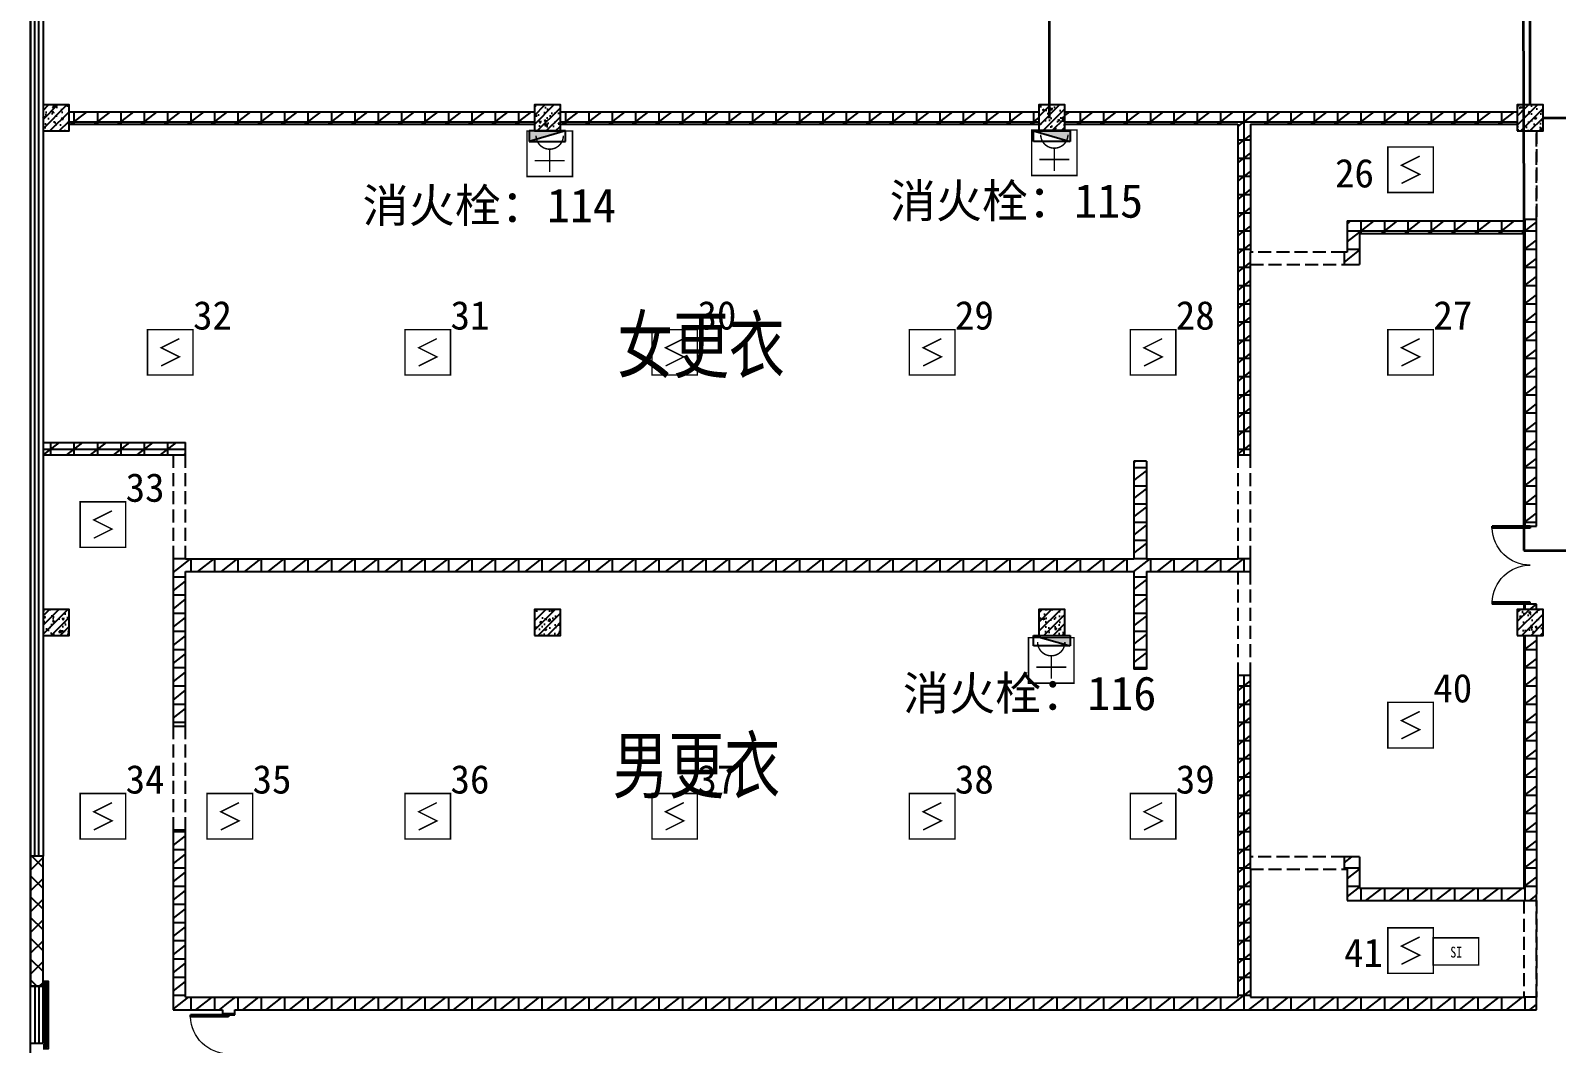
# Model space of a CAD drawing. Header units: millimetres. Extents: x -633009578 to 5705885, y -633235091 to 2571734.
# Drawn here: x 3282180 to 3311525, y 1866700 to 1886182 of the extents above; entities that cross this region are included whole.
import ezdxf

# ---------------------------------------------------------------- set-up
doc = ezdxf.new("R2010")
doc.units = ezdxf.units.MM
doc.header["$LTSCALE"] = 1000
doc.header["$MEASUREMENT"] = 0
doc.linetypes.add('DASH', pattern=[0.35, 0.25, -0.1])
doc.layers.get('0').update_dxf_attribs({"color": 9})
for name, color, linetype in [('000000000000电气', 7, 'Continuous'), ('3T_WOOD', 21, 'Continuous'), ('A-COLUM(柱)', 255, 'Continuous'), ('A-DOOR(门）', 4, 'Continuous'), ('A-F-AREA(计算)', 5, 'Continuous'), ('A-FLOR(看线)', 8, 'Continuous'), ('A-HATH(填充)', 8, 'Continuous'), ('A-LM-RAIL(栏杆)', 167, 'Continuous'), ('A-TEXT(房间)', 243, 'Continuous'), ('A-WALL(墙)', 255, 'Continuous'), ('A-WINDOW（窗）', 4, 'Continuous'), ('EQUIP_消火栓', 7, 'Continuous'), ('WALL', 9, 'Continuous'), ('设备-消防', 3, 'Continuous')]:
    doc.layers.add(name, color=color, linetype=linetype)
doc.styles.add('_TCH', font='simhei.ttf', dxfattribs={"width": 0.75, "bigfont": 'hztxt.shx'})
doc.styles.add('IDQSTYLE', font='simhei.ttf', dxfattribs={"width": 0.707, "bigfont": 'hztxt.shx'})
doc.styles.get("Standard").update_dxf_attribs({"font": 'simhei.ttf', "bigfont": 'hztxt.shx'})
doc.styles.add('宋体', font='simhei.ttf')
pattern_1 = [(0, (849921.4751960391, 677977.5160347573), (0, 350), []), (37.875, (850321.4751960391, 677977.5160347573), (-169.61527734408, 218.0766567528281), []), (90, (850321.4751960391, 677977.5160347573), (-450, 2.755455298081545e-14), [])]

# ---------------------------------------------------------------- blocks, each defined once
blk = doc.blocks.new('HC001224')
at = {"color": 0, "linetype": 'Continuous', "const_width": 0.2}
blk.add_lwpolyline([(-3.125, 3.125), (3.125, 3.125), (3.125, -3.125), (-3.125, -3.125)], close=True, dxfattribs=at)
blk.add_lwpolyline([(1.25, 1.875), (-1.25, 0.625), (1.25, -0.625), (-1.25, -1.875)], dxfattribs=at)
at = {"color": 0, "style": 'IDQSTYLE', "width": 0.7}
blk.add_attdef('PSFHATT', (5.125, -3.125), '', height=2.5, dxfattribs=at)
blk = doc.blocks.new('HC001552')
at = {"color": 0, "linetype": 'Continuous', "const_width": 0.2}
blk.add_lwpolyline([(-3.125, 3.125), (3.125, 3.125), (3.125, -3.125), (-3.125, -3.125)], close=True, dxfattribs=at)
blk.add_lwpolyline([(-1.875, 2.5, 0.1989123673796508), (-1.325825214724788, 1.174174785275256, 0.1989123673796632), (-1.010554351787499e-15, 0.625, 0.1989123673796561), (1.325825214724758, 1.174174785275198, 0.1989123673796527), (1.875, 2.5)], format="xyb", dxfattribs=at)
for points in [[(-1.4210854715202e-14, 0.625), (0, -2.5)], [(-2.062500000000007, -0.9375000000000071), (2.062499999999993, -0.9374999999999931)]]:
    blk.add_lwpolyline(points, dxfattribs=at)
at = {"color": 0, "style": 'IDQSTYLE', "width": 0.7}
blk.add_attdef('PSFHATT', (5.125, -3.125), '', height=2.5, dxfattribs=at)
blk = doc.blocks.new('HC001180')
at = {"color": 0, "linetype": 'Continuous', "const_width": 0.2}
blk.add_lwpolyline([(-3.125, 1.875000000000028), (3.125, 1.875000000000028), (3.125, -1.874999999999972), (-3.125, -1.874999999999972)], close=True, dxfattribs=at)
at = {"color": 0, "style": 'IDQSTYLE', "width": 0.7}
for tag, p in [('SI', (-0.7698887372055268, -0.8480397754184743)), ('PSFHATT', (5.125, -1.874999999999972))]:
    blk.add_attdef(tag, p, '', height=1.5, dxfattribs=at)
blk = doc.blocks.new('$TwtSys$00000434')
for p, q in [((-0.5, 0.5), (-0.5, -0.5)), ((-0.5, -0.5), (0.5, 0.5)), ((0.5, 0.5), (-0.5, 0.5)), ((0.5, -0.5), (0.5, 0.5)), ((-0.5, -0.5), (0.5, -0.5))]:
    blk.add_line(p, q)
blk.add_solid([(0.5, -0.5), (0.5, 0.5), (-0.5, -0.5)])
blk = doc.blocks.new('G$CD148DACB')
at = {"layer": 'EQUIP_消火栓', "xscale": 700, "zscale": 700}
for p, yscale, rotation in [((-123600.0000087521, 27650.00000004284), 200, 179.9999949910437), ((-113899.9999912675, 27650.00000004284), -200, 5.008956327514121e-06), ((-113899.9999912675, 17950.00000004284), -200, 5.008956327514121e-06)]:
    blk.add_blockref('$TwtSys$00000434', p, dxfattribs=dict(at, yscale=yscale, rotation=rotation))
blk = doc.blocks.new('$DorLib2D$00000002')
for p, q in [((-0.5, -5.684341886080802e-17), (-0.5000000000000007, 0.4875)), ((-0.4750000000000007, 0.4875), (-0.5000000000000007, 0.4875)), ((-0.475, -2.842170943040401e-17), (-0.4750000000000007, 0.4875)), ((0.475, -2.842170943040401e-17), (0.4750000000000007, 0.4875)), ((0.4750000000000007, 0.4875), (0.5000000000000007, 0.4875)), ((0.5, -5.684341886080802e-17), (0.5000000000000007, 0.4875)), ((-0.5, -5.684341886080802e-17), (-0.475, -2.842170943040401e-17)), ((0.5, -5.684341886080802e-17), (0.475, -2.842170943040401e-17))]:
    blk.add_line(p, q)
at = {"lineweight": 13}
for centre, start, end in [((-0.4875, -4.263256414560601e-17), 0, 88.53071641864632), ((0.4875, -4.263256414560601e-17), 91.4692835813537, 180)]:
    blk.add_arc(centre, 0.4875, start, end, dxfattribs=at)
blk = doc.blocks.new('$TCHSYS$WIN2D')
for p, q in [((-0.5, 0.5), (0.5, 0.5)), ((-0.5, 0.5), (-0.4999999999999999, -0.5)), ((0.5, 0.5), (0.4999999999999998, -0.5)), ((0.5, 0.1666666666666666), (-0.5, 0.1666666666666666)), ((0.5, -0.1666666666666667), (-0.5, -0.1666666666666667)), ((-0.4999999999999999, -0.5), (0.5, -0.5))]:
    blk.add_line(p, q)
blk = doc.blocks.new('_FZH')
h = blk.add_hatch()
h.set_pattern_fill('钢筋混凝土', color=256, scale=0.1, style=0)
h.set_pattern_definition([(45, (0, 0), (-0.1767766952966369, 0.1767766952966369), []), (50, (0, 0), (0.7172601826007535, -0.06275213498259512), [0.07500000000000001, -0.8250000000000001]), (355, (0, 0), (-0.138751333613, 0.7521921337000119), [0.06, -0.66]), (100.4514, (0.05977168000000001, -0.00522934), (0.5785093817140216, 0.6894395420609536), [0.06374019, -0.701142112]), (46.1842, (0, 0.2), (1.067241048625645, -0.1655190143290181), [0.1125, -1.2375]), (96.6356, (0.088936745, 0.186206693), (0.9346627055487033, 0.9741178709004418), [0.095610288, -1.051713]), (351.1842, (0, 0.2), (0.9346619451336272, 0.9741186009253247), [0.09000000000000001, -0.9900000000000001]), (21, (0.1, 0.15), (0.5969070521184617, -0.4026188906653388), [0.07500000000000001, -0.8250000000000001]), (326, (0.1, 0.15), (0.2433153319215824, 0.7251500450468529), [0.06, -0.66]), (71.4514, (0.149742233, 0.116448394), (0.84022262858149, 0.3225304967099524), [0.06374019, -0.701142112]), (37.50000000000001, (0, 0), (0.01215985531729062, 0.3328938538313115), [0, -0.652, 0, -0.67, 0, -0.6625000000000001]), (7.499999999999999, (0, 0), (0.2630695374421486, 0.3944117118823603), [0, -0.382, 0, -0.637, 0, -0.2525]), (-32.5, (-0.223, 0), (0.533822436172409, -0.02255487173437976), [0, -0.25, 0, -0.78, 0, -1.035]), (-42.5, (-0.323, 0), (0.5831861693423862, 0.1001049823323177), [0, -0.325, 0, -0.518, 0, -0.735])])
h.paths.add_polyline_path([(-0.5, -0.5), (0.5, -0.5), (0.5, 0.5), (-0.5, 0.5)])
blk.add_lwpolyline([(-0.5, -0.5), (0.5, -0.5), (0.5, 0.5), (-0.5, 0.5)], close=True)

msp = doc.modelspace()

# ---------------------------------------------------------------- hatches: boundary and pattern name
at = {"layer": 'A-HATH(填充)'}
h = msp.add_hatch(dxfattribs=at)
h.set_pattern_fill('空心砖', color=256, scale=100, style=0)
h.set_pattern_definition(pattern_1)
h.paths.add_polyline_path([(3291869.994031749, 1884379.596922424), (3291869.994031749, 1884619.596922424), (3282919.994031749, 1884619.596922424), (3282919.994031749, 1884379.596922424)])
h = msp.add_hatch(dxfattribs=at)
h.set_pattern_fill('空心砖', color=256, scale=100, style=0)
h.set_pattern_definition(pattern_1)
h.paths.add_polyline_path([(3301569.994031749, 1884379.596922424), (3301569.994031749, 1884619.596922424), (3292369.994031749, 1884619.596922424), (3292369.994031749, 1884379.596922424)])
h = msp.add_hatch(dxfattribs=at)
h.set_pattern_fill('空心砖', color=256, scale=100, style=0)
h.set_pattern_definition(pattern_1)
h.paths.add_polyline_path([(3302069.994031749, 1884619.596922424), (3302069.994031749, 1884379.59692243), (3305399.99403176, 1884379.596922505), (3305519.994031756, 1884459.596922445), (3305519.994031749, 1884619.596922424)])
h = msp.add_hatch(dxfattribs=at)
h.set_pattern_fill('空心砖', color=256, scale=100, style=0)
h.set_pattern_definition(pattern_1)
h.paths.add_polyline_path([(3305519.994031755, 1884459.596922445), (3305639.994031759, 1884379.596922406), (3310769.994031749, 1884379.596922424), (3310769.994031749, 1884619.596922424), (3305519.994031749, 1884619.596922424)])
h = msp.add_hatch(dxfattribs=at)
h.set_pattern_fill('空心砖', color=256, scale=100, style=0)
h.set_pattern_definition(pattern_1)
h.paths.add_polyline_path([(3305519.994031756, 1884459.596922445), (3305399.99403176, 1884379.596922505), (3305399.994031749, 1881799.596922424), (3305559.994031769, 1881799.596922319), (3305639.99403176, 1881919.596922267), (3305639.994031759, 1884379.596922406)])
h = msp.add_hatch(dxfattribs=at)
h.set_pattern_fill('空心砖', color=256, scale=100, style=0)
h.set_pattern_definition(pattern_1)
h.paths.add_polyline_path([(3307499.994032302, 1882519.596922424), (3307739.994032302, 1882279.596922424), (3310899.994031745, 1882279.596922424), (3310979.994031699, 1882399.596922424), (3310899.994031604, 1882519.596922424)])
h = msp.add_hatch(dxfattribs=at)
h.set_pattern_fill('空心砖', color=256, scale=100, style=0)
h.set_pattern_definition(pattern_1)
h.paths.add_polyline_path([(3307739.994032302, 1882279.596922424), (3307499.994032302, 1882519.596922424), (3307499.994032302, 1881919.596922267), (3307739.994032302, 1881679.596922267)])
h = msp.add_hatch(dxfattribs=at)
h.set_pattern_fill('空心砖', color=256, scale=100, style=0)
h.set_pattern_definition(pattern_1)
h.paths.add_polyline_path([(3311139.994031749, 1882399.596922424), (3311139.994031604, 1882549.596922615), (3310899.994031562, 1882549.596922615), (3310899.994031604, 1882519.596922424), (3310979.994031699, 1882399.596922424)])
h = msp.add_hatch(dxfattribs=at)
h.set_pattern_fill('空心砖', color=256, scale=100, style=0)
h.set_pattern_definition(pattern_1)
h.paths.add_polyline_path([(3310899.994031745, 1882279.596922424), (3310899.994031761, 1876649.596922107), (3311139.994031745, 1876649.596922107), (3311139.994031749, 1882399.596922424), (3310979.994031699, 1882399.596922424)])
h = msp.add_hatch(dxfattribs=at)
h.set_pattern_fill('空心砖', color=256, scale=100, style=0)
h.set_pattern_definition(pattern_1)
h.paths.add_polyline_path([(3305639.994031801, 1881679.596922267), (3305639.99403176, 1881919.596922267), (3305559.994031769, 1881799.596922319)])
h = msp.add_hatch(dxfattribs=at)
h.set_pattern_fill('空心砖', color=256, scale=100, style=0)
h.set_pattern_definition(pattern_1)
h.paths.add_polyline_path([(3307499.994032302, 1881919.596922267), (3307439.994031996, 1881919.59692206), (3307439.994031997, 1881679.596922422), (3307739.994032302, 1881679.596922267)])
h = msp.add_hatch(dxfattribs=at)
h.set_pattern_fill('空心砖', color=256, scale=100, style=0)
h.set_pattern_definition(pattern_1)
h.paths.add_polyline_path([(3305399.994031749, 1881799.596922424), (3305399.994031755, 1878019.596922107), (3305639.994031801, 1878019.596922107), (3305639.994031801, 1881679.596922267), (3305559.994031769, 1881799.596922319)])
h = msp.add_hatch(dxfattribs=at)
h.set_pattern_fill('空心砖', color=256, scale=100, style=0)
h.set_pattern_definition(pattern_1)
h.paths.add_polyline_path([(3282419.994031749, 1878019.59692243), (3284919.994031738, 1878019.596922294), (3285159.994031738, 1878259.59692248), (3282419.994031749, 1878259.59692243)])
h = msp.add_hatch(dxfattribs=at)
h.set_pattern_fill('空心砖', color=256, scale=100, style=0)
h.set_pattern_definition(pattern_1)
h.paths.add_polyline_path([(3284919.994031738, 1878019.596922294), (3285159.994031734, 1878019.596922107), (3285159.994031738, 1878259.59692248)])
h = msp.add_hatch(dxfattribs=at)
h.set_pattern_fill('空心砖', color=256, scale=100, style=0)
h.set_pattern_definition(pattern_1)
h.paths.add_polyline_path([(3303399.994031749, 1877899.59692243), (3303399.994031733, 1876019.596922438), (3303519.994031793, 1875899.596922383), (3303639.994031732, 1876019.596922267), (3303639.994031749, 1877899.59692243)])
h = msp.add_hatch(dxfattribs=at)
h.set_pattern_fill('空心砖', color=256, scale=100, style=0)
h.set_pattern_definition(pattern_1)
h.paths.add_polyline_path([(3285159.994031738, 1876019.596922438), (3284919.994031737, 1876019.596922107), (3284919.994031757, 1875899.59692243), (3285079.994031763, 1875899.596922426)])
h = msp.add_hatch(dxfattribs=at)
h.set_pattern_fill('空心砖', color=256, scale=100, style=0)
h.set_pattern_definition(pattern_1)
h.paths.add_polyline_path([(3284919.994031757, 1875899.59692243), (3284919.99403178, 1872799.596922107), (3285159.99403183, 1872799.596922107), (3285159.994031794, 1875779.596922411), (3285079.994031763, 1875899.596922426)])
h = msp.add_hatch(dxfattribs=at)
h.set_pattern_fill('空心砖', color=256, scale=100, style=0)
h.set_pattern_definition(pattern_1)
h.paths.add_polyline_path([(3285079.994031763, 1875899.596922426), (3285159.994031794, 1875779.596922411), (3303399.994031977, 1875779.596922411), (3303519.994031793, 1875899.596922383), (3303399.994031733, 1876019.596922438), (3285159.994031738, 1876019.596922438)])
h = msp.add_hatch(dxfattribs=at)
h.set_pattern_fill('空心砖', color=256, scale=100, style=0)
h.set_pattern_definition(pattern_1)
h.paths.add_polyline_path([(3303519.994031793, 1875899.596922383), (3303399.994031977, 1875779.596922411), (3303399.994031749, 1873899.59692243), (3303639.994031749, 1873899.59692243), (3303639.994031732, 1875779.596922415)])
h = msp.add_hatch(dxfattribs=at)
h.set_pattern_fill('空心砖', color=256, scale=100, style=0)
h.set_pattern_definition(pattern_1)
h.paths.add_polyline_path([(3303519.994031793, 1875899.596922383), (3303639.994031732, 1875779.596922415), (3305399.994031742, 1875779.596922415), (3305479.994031764, 1875899.596922371), (3305399.994031801, 1876019.596922267), (3303639.994031732, 1876019.596922267)])
h = msp.add_hatch(dxfattribs=at)
h.set_pattern_fill('空心砖', color=256, scale=100, style=0)
h.set_pattern_definition(pattern_1)
h.paths.add_polyline_path([(3305639.994031749, 1875899.59692243), (3305639.994031783, 1876019.596922107), (3305399.994031801, 1876019.596922267), (3305479.994031764, 1875899.59692237)])
h = msp.add_hatch(dxfattribs=at)
h.set_pattern_fill('空心砖', color=256, scale=100, style=0)
h.set_pattern_definition(pattern_1)
h.paths.add_polyline_path([(3305399.994031742, 1875779.596922415), (3305639.994031752, 1875779.596922615), (3305639.994031749, 1875899.59692243), (3305479.994031764, 1875899.596922371)])
h = msp.add_hatch(dxfattribs=at)
h.set_pattern_fill('空心砖', color=256, scale=100, style=0)
h.set_pattern_definition(pattern_1)
h.paths.add_polyline_path([(3310899.994031757, 1875049.596922424), (3311139.994031746, 1875049.596922424), (3311139.994031745, 1875149.596922107), (3310899.994031761, 1875149.596922107)])
h = msp.add_hatch(dxfattribs=at)
h.set_pattern_fill('空心砖', color=256, scale=100, style=0)
h.set_pattern_definition(pattern_1)
h.paths.add_polyline_path([(3311139.994031749, 1874549.596922424), (3310899.994031749, 1874549.596922424), (3310899.994031745, 1869689.596922424), (3310979.994031777, 1869569.596922424), (3311139.994031749, 1869569.596922424)])
h = msp.add_hatch(dxfattribs=at)
h.set_pattern_fill('空心砖', color=256, scale=100, style=0)
h.set_pattern_definition(pattern_1)
h.paths.add_polyline_path([(3305639.994031742, 1870289.596922499), (3305639.994031749, 1873779.596922615), (3305399.994031699, 1873779.596922615), (3305399.994031749, 1870169.596922424), (3305559.99403175, 1870169.596922474)])
h = msp.add_hatch(dxfattribs=at)
h.set_pattern_fill('空心砖', color=256, scale=100, style=0)
h.set_pattern_definition(pattern_1)
h.paths.add_polyline_path([(3285159.994031793, 1867589.596922116), (3285159.99403183, 1870799.596922107), (3284919.994031789, 1870799.596922107), (3284919.994031793, 1867349.596922118)])
h = msp.add_hatch(dxfattribs=at)
h.set_pattern_fill('多孔材料', color=256, scale=100, style=0)
h.set_pattern_definition([(45, (850121.4751960391, 677977.5160347573), (-200.0002033111466, 200.0002033111467), []), (135, (850121.4751960391, 677977.5160347573), (-200.0002033111467, -200.0002033111466), [])])
h.paths.add_polyline_path([(3282179.994031742, 1870299.596922615), (3282179.994031742, 1867799.596923633), (3282419.994031747, 1867799.596923633), (3282419.994031747, 1870299.596922615)])
h = msp.add_hatch(dxfattribs=at)
h.set_pattern_fill('空心砖', color=256, scale=100, style=0)
h.set_pattern_definition(pattern_1)
h.paths.add_polyline_path([(3305559.99403175, 1870169.596922474), (3305399.994031749, 1870169.596922424), (3305399.99403176, 1867589.596922423), (3305519.994031756, 1867509.596922433), (3305639.99403176, 1867589.596922452), (3305639.99403176, 1870049.596922499)])
h = msp.add_hatch(dxfattribs=at)
h.set_pattern_fill('空心砖', color=256, scale=100, style=0)
h.set_pattern_definition(pattern_1)
h.paths.add_polyline_path([(3305639.99403176, 1870049.596922499), (3305639.994031742, 1870289.596922499), (3305559.99403175, 1870169.596922474)])
h = msp.add_hatch(dxfattribs=at)
h.set_pattern_fill('空心砖', color=256, scale=100, style=0)
h.set_pattern_definition(pattern_1)
h.paths.add_polyline_path([(3307739.994031488, 1870289.596922499), (3307439.994028945, 1870289.596922664), (3307439.994028945, 1870049.596922427), (3307499.994031488, 1870049.596922499)])
h = msp.add_hatch(dxfattribs=at)
h.set_pattern_fill('空心砖', color=256, scale=100, style=0)
h.set_pattern_definition(pattern_1)
h.paths.add_polyline_path([(3307739.994031488, 1870289.596922499), (3307499.994031488, 1870049.596922499), (3307499.994031488, 1869449.596922424), (3307739.994031488, 1869689.596922424)])
h = msp.add_hatch(dxfattribs=at)
h.set_pattern_fill('空心砖', color=256, scale=100, style=0)
h.set_pattern_definition(pattern_1)
h.paths.add_polyline_path([(3307739.994031488, 1869689.596922424), (3307499.994031488, 1869449.596922424), (3310899.994031837, 1869449.596922424), (3310979.994031777, 1869569.596922424), (3310899.994031745, 1869689.596922424)])
h = msp.add_hatch(dxfattribs=at)
h.set_pattern_fill('空心砖', color=256, scale=100, style=0)
h.set_pattern_definition(pattern_1)
h.paths.add_polyline_path([(3310899.994031837, 1869449.596922424), (3311139.994031851, 1869449.596922107), (3311139.994031749, 1869569.596922424), (3310979.994031777, 1869569.596922424)])
h = msp.add_hatch(dxfattribs=at)
h.set_pattern_fill('空心砖', color=256, scale=100, style=0)
h.set_pattern_definition(pattern_1)
h.paths.add_polyline_path([(3285159.994031793, 1867589.596922116), (3284919.994031793, 1867349.596922118), (3285869.994031626, 1867349.596922118), (3285989.994031725, 1867429.596922322), (3285989.994031765, 1867589.596922424)])
h = msp.add_hatch(dxfattribs=at)
h.set_pattern_fill('空心砖', color=256, scale=100, style=0)
h.set_pattern_definition(pattern_1)
h.paths.add_polyline_path([(3285989.994031725, 1867429.596922322), (3286109.994031784, 1867349.596922423), (3305519.994031749, 1867349.596922424), (3305519.994031756, 1867509.596922433), (3305399.99403176, 1867589.596922423), (3285989.994031765, 1867589.596922424)])
h = msp.add_hatch(dxfattribs=at)
h.set_pattern_fill('空心砖', color=256, scale=100, style=0)
h.set_pattern_definition(pattern_1)
h.paths.add_polyline_path([(3305519.994031756, 1867509.596922433), (3305519.994031749, 1867349.596922424), (3311139.994031837, 1867349.596922453), (3310899.994031837, 1867589.596922453), (3305639.99403176, 1867589.596922452)])
h = msp.add_hatch(dxfattribs=at)
h.set_pattern_fill('空心砖', color=256, scale=100, style=0)
h.set_pattern_definition(pattern_1)
h.paths.add_polyline_path([(3311139.994031837, 1867349.596922453), (3311139.994031926, 1867589.596922616), (3310899.994031837, 1867589.596922453)])
h = msp.add_hatch(dxfattribs=at)
h.set_pattern_fill('空心砖', color=256, scale=100, style=0)
h.set_pattern_definition(pattern_1)
h.paths.add_polyline_path([(3285869.994031626, 1867349.596922118), (3285869.994031784, 1867249.596922107), (3286109.994031666, 1867249.596922107), (3286109.994031784, 1867349.596922423), (3285989.994031725, 1867429.596922322)])

# ---------------------------------------------------------------- linework, layer by layer
at = {"layer": '000000000000电气', "color": 1, "lineweight": 35}
for p, q in [((3310769.994031749, 1923199.596922424), (3310899.994031562, 1882549.596922615)), ((3310899.290710639, 1882769.519965398), (3310899.290710639, 1876180.940771786)), ((3310899.290710639, 1876180.940771786), (3335815.730887795, 1876180.940771786))]:
    msp.add_line(p, q, dxfattribs=at)
at = {"layer": '000000000000电气', "color": 4, "lineweight": 35}
for p, q in [((3311019.994031749, 1884749.596922424), (3311019.994031749, 1889341.565516085)), ((3301768.505206366, 1887701.803702415), (3301768.505206366, 1884493.531219833)), ((3311269.994031749, 1884499.596922424), (3323997.150722052, 1884499.596922424))]:
    msp.add_line(p, q, dxfattribs=at)
at = {"layer": 'A-F-AREA(计算)'}
msp.add_lwpolyline([(3282179.971570265, 1991839.59697076), (3416459.971570265, 1991839.59697076), (3416459.971570265, 1855759.59697076), (3282179.971570265, 1855759.59697076)], close=True, dxfattribs=at)
at = {"layer": 'A-FLOR(看线)'}
msp.add_lwpolyline([(3282419.994031749, 1867899.596928556), (3282519.994031749, 1867899.596928556), (3282519.994031749, 1866599.596928518), (3282419.994031767, 1866599.596928518)], dxfattribs=at)
at = {"layer": 'A-LM-RAIL(栏杆)'}
for points in [[(3282419.994031749, 1867864.596928556), (3282484.994031749, 1867864.596928556), (3282484.994031749, 1866634.596928518), (3282419.994031767, 1866634.596928518)], [(3282419.994031749, 1867834.596928556), (3282454.994031749, 1867834.596928556), (3282454.994031749, 1866664.596928518), (3282419.994031767, 1866664.596928518)]]:
    msp.add_lwpolyline(points, dxfattribs=at)
at = {"layer": 'A-WALL(墙)'}
for p, q in [((3282919.994031749, 1884619.596922424), (3291869.994031977, 1884619.596922421)), ((3292369.994031977, 1884619.596922422), (3301569.994031977, 1884619.596922407)), ((3302069.994031977, 1884619.596922505), (3305519.994031749, 1884619.596922424)), ((3305519.994031749, 1884619.596922424), (3310769.994031749, 1884619.596922424)), ((3282919.994031749, 1884379.596922424), (3291869.994031977, 1884379.596922421)), ((3292369.994031977, 1884379.596922422), (3301569.994031977, 1884379.596922453)), ((3302069.994031977, 1884379.596922429), (3305399.99403176, 1884379.596922505)), ((3305399.99403176, 1884379.596922505), (3305399.994031749, 1881799.596922424)), ((3305639.994031759, 1884379.596922406), (3310769.994031749, 1884379.596922424)), ((3305639.994031759, 1884379.596922406), (3305639.99403176, 1881919.596922267)), ((3307499.994032302, 1882519.596922424), (3310899.994031604, 1882519.596922424)), ((3307499.994032302, 1882519.596922424), (3307499.994032302, 1881919.596922267)), ((3311139.994031604, 1882549.596922615), (3310899.994031562, 1882549.596922615)), ((3310899.994031562, 1882549.596922615), (3310899.994031604, 1882519.596922424)), ((3311139.994031749, 1882399.596922424), (3311139.994031604, 1882549.596922615)), ((3307739.994032302, 1882279.596922424), (3310899.994031745, 1882279.596922424)), ((3307739.994032302, 1882279.596922424), (3307739.994032302, 1881679.596922267)), ((3310899.994031745, 1882279.596922424), (3310899.994031761, 1876649.596922107)), ((3311139.994031745, 1876649.596922107), (3311139.994031749, 1882399.596922424)), ((3305639.994031801, 1881679.596922267), (3305639.99403176, 1881919.596922267)), ((3307499.994032302, 1881919.596922267), (3307439.994031996, 1881919.59692206)), ((3307439.994031996, 1881919.59692206), (3307439.994031997, 1881679.596922422)), ((3305399.994031749, 1881799.596922424), (3305399.994031755, 1878019.596922107)), ((3305639.994031801, 1878019.596922107), (3305639.994031801, 1881679.596922267)), ((3307439.994031997, 1881679.596922422), (3307739.994032302, 1881679.596922267)), ((3282419.994031749, 1878259.59692243), (3285159.994031738, 1878259.59692248)), ((3282419.994031749, 1878259.59692243), (3282419.994031749, 1878019.59692243)), ((3285159.994031734, 1878019.596922107), (3285159.994031738, 1878259.59692248)), ((3282419.994031749, 1878019.59692243), (3284919.994031738, 1878019.596922294)), ((3284919.994031738, 1878019.596922294), (3285159.994031734, 1878019.596922107)), ((3303399.994031749, 1877899.59692243), (3303399.994031733, 1876019.596922438)), ((3303639.994031749, 1877899.59692243), (3303399.994031749, 1877899.59692243)), ((3303639.994031749, 1877899.59692243), (3303639.994031732, 1876019.596922267)), ((3305399.994031755, 1878019.596922107), (3305639.994031801, 1878019.596922107)), ((3310899.994031761, 1876649.596922107), (3311139.994031745, 1876649.596922107)), ((3285159.994031738, 1876019.596922438), (3284919.994031737, 1876019.596922107)), ((3284919.994031737, 1876019.596922107), (3284919.994031757, 1875899.59692243)), ((3284919.994031757, 1875899.59692243), (3284919.99403178, 1872799.596922107)), ((3285159.994031738, 1876019.596922438), (3303399.994031733, 1876019.596922438)), ((3285159.99403183, 1872799.596922107), (3285159.994031794, 1875779.596922411)), ((3285159.994031794, 1875779.596922411), (3303399.994031977, 1875779.596922411)), ((3303399.994031977, 1875779.596922411), (3303399.994031749, 1873899.59692243)), ((3303639.994031732, 1876019.596922267), (3305399.994031801, 1876019.596922267)), ((3303639.994031732, 1875779.596922415), (3305399.994031742, 1875779.596922415)), ((3303639.994031732, 1875779.596922415), (3303639.994031749, 1873899.59692243)), ((3305639.994031783, 1876019.596922107), (3305399.994031773, 1876019.596922107)), ((3305399.994031742, 1875779.596922415), (3305639.994031752, 1875779.596922615)), ((3305639.994031749, 1875899.59692243), (3305639.994031783, 1876019.596922107)), ((3305639.994031752, 1875779.596922615), (3305639.994031749, 1875899.59692243)), ((3311139.994031745, 1875149.596922107), (3310899.994031761, 1875149.596922107)), ((3310899.994031761, 1875149.596922107), (3310899.994031537, 1875049.596922453)), ((3311139.994030618, 1875049.596922453), (3311139.994031745, 1875149.596922107)), ((3310899.994031733, 1874549.596922453), (3310899.994031745, 1869689.596922424)), ((3311139.994031745, 1874549.596922453), (3311139.994031749, 1869569.596922424)), ((3303639.994031749, 1873899.59692243), (3303399.994031749, 1873899.59692243)), ((3305639.994031749, 1873779.596922615), (3305399.994031699, 1873779.596922615)), ((3305399.994031699, 1873779.596922615), (3305399.994031749, 1870169.596922424)), ((3305639.994031742, 1870289.596922499), (3305639.994031749, 1873779.596922615)), ((3284919.99403178, 1872799.596922107), (3285159.99403183, 1872799.596922107)), ((3285159.99403183, 1870799.596922107), (3284919.994031789, 1870799.596922107)), ((3284919.994031789, 1870799.596922107), (3284919.994031793, 1867349.596922118)), ((3285159.994031793, 1867589.596922116), (3285159.99403183, 1870799.596922107)), ((3305399.994031749, 1870169.596922424), (3305399.99403176, 1867589.596922423)), ((3305639.99403176, 1870049.596922499), (3305639.994031742, 1870289.596922499)), ((3307739.994031488, 1870289.596922499), (3307439.994028945, 1870289.596922664)), ((3307439.994028945, 1870289.596922664), (3307439.994028945, 1870049.596922427)), ((3307739.994031488, 1870289.596922499), (3307739.994031488, 1869689.596922424)), ((3305639.99403176, 1870049.596922499), (3305639.99403176, 1867589.596922452)), ((3307439.994028945, 1870049.596922427), (3307499.994031488, 1870049.596922499)), ((3307499.994031488, 1870049.596922499), (3307499.994031488, 1869449.596922424)), ((3307739.994031488, 1869689.596922424), (3310899.994031745, 1869689.596922424)), ((3307499.994031488, 1869449.596922424), (3310899.994031837, 1869449.596922424)), ((3310899.994031837, 1869449.596922424), (3311139.994031851, 1869449.596922107)), ((3311139.994031851, 1869449.596922107), (3311139.994031749, 1869569.596922424)), ((3285159.994031793, 1867589.596922116), (3285989.994031765, 1867589.596922424)), ((3285989.994031765, 1867589.596922424), (3305399.99403176, 1867589.596922423)), ((3305639.99403176, 1867589.596922452), (3310899.994031837, 1867589.596922453)), ((3311139.994031926, 1867589.596922616), (3310899.994031673, 1867589.596922615)), ((3311139.994031837, 1867349.596922453), (3311139.994031926, 1867589.596922616)), ((3284919.994031793, 1867349.596922118), (3285869.994031626, 1867349.596922118)), ((3285869.994031626, 1867349.596922118), (3285869.994031784, 1867249.596922107)), ((3285869.994031784, 1867249.596922107), (3286109.994031666, 1867249.596922107)), ((3286109.994031666, 1867249.596922107), (3286109.994031784, 1867349.596922423)), ((3286109.994031784, 1867349.596922423), (3305519.994031749, 1867349.596922424)), ((3305519.994031749, 1867349.596922424), (3311139.994031837, 1867349.596922453))]:
    msp.add_line(p, q, dxfattribs=at)
at = {"layer": 'A-WINDOW（窗）', "linetype": 'DASH'}
for p, q in [((3310899.994031749, 1884249.596922322), (3310899.994031749, 1882549.596922322)), ((3311139.994031749, 1882549.596922322), (3311139.994031749, 1884249.596922322)), ((3311139.994031749, 1884249.596922322, 800), (3311139.994031749, 1882549.596922322, 800)), ((3307439.994032075, 1881919.596922424), (3305639.994032075, 1881919.596922424)), ((3305639.994032075, 1881679.596922424), (3307439.994032075, 1881679.596922424)), ((3305639.994032075, 1881679.596922424, 800), (3307439.994032075, 1881679.596922424, 800)), ((3284919.994031758, 1878019.596922481), (3284919.994031758, 1876019.596922481)), ((3284919.994031758, 1878019.596922481, 800), (3284919.994031758, 1876019.596922481, 800)), ((3285159.994031758, 1876019.596922481), (3285159.994031758, 1878019.596922481)), ((3305399.994031749, 1878019.59692243), (3305399.994031749, 1876019.59692243)), ((3305399.994031749, 1878019.59692243, 800), (3305399.994031749, 1876019.59692243, 800)), ((3305639.994031749, 1876019.59692243), (3305639.994031749, 1878019.59692243)), ((3305399.994031749, 1875779.59692243), (3305399.994031749, 1873779.59692243)), ((3305399.994031749, 1875779.59692243, 800), (3305399.994031749, 1873779.59692243, 800)), ((3305639.994031749, 1873779.59692243), (3305639.994031749, 1875779.59692243)), ((3284919.994031756, 1872799.59692244), (3284919.994031756, 1870799.59692244)), ((3284919.994031756, 1872799.59692244, 800), (3284919.994031756, 1870799.59692244, 800)), ((3285159.994031756, 1870799.59692244), (3285159.994031756, 1872799.59692244)), ((3307439.994028603, 1870289.596922424), (3305639.994028603, 1870289.596922424)), ((3305639.994028603, 1870049.596922424), (3307439.994028603, 1870049.596922424)), ((3305639.994028603, 1870049.596922424, 800), (3307439.994028603, 1870049.596922424, 800)), ((3310899.994031749, 1869449.596922424), (3310899.994031749, 1867589.596922424)), ((3311139.994031749, 1867589.596922424), (3311139.994031749, 1869449.596922424)), ((3311139.994031749, 1869449.596922424, 800), (3311139.994031749, 1867589.596922424, 800))]:
    msp.add_line(p, q, dxfattribs=at)
at = {"layer": 'WALL'}
for p, q in [((3282179.994031742, 1870299.596922615), (3282179.994031742, 1867799.596923633)), ((3282419.994031747, 1870299.596922615), (3282179.994031742, 1870299.596922615)), ((3282419.994031747, 1867799.596923633), (3282419.994031747, 1870299.596922615)), ((3282179.994031742, 1867799.596923633), (3282419.994031747, 1867799.596923633))]:
    msp.add_line(p, q, dxfattribs=at)

# ---------------------------------------------------------------- block references
at = {"layer": '3T_WOOD'}
msp.add_blockref('G$CD148DACB', (3415719.994031765, 1856499.596922423), dxfattribs=at)
at = {"layer": 'A-COLUM(柱)', "xscale": 500, "yscale": 500, "zscale": 500}
for p in [(3282669.994031749, 1884499.596922424), (3292119.994031749, 1884499.596922424), (3301819.994031749, 1884499.596922424), (3311019.994031749, 1884499.596922424), (3282669.994031749, 1874799.596922424), (3292119.994031749, 1874799.596922424), (3301819.994031749, 1874799.596922424), (3311019.994031749, 1874799.596922424)]:
    msp.add_blockref('_FZH', p, dxfattribs=at)
at = {"layer": 'A-DOOR(门）', "xscale": -1500, "yscale": 1500, "zscale": 1500, "rotation": 89.99999999999999}
msp.add_blockref('$DorLib2D$00000002', (3311019.994031749, 1875899.596922046), dxfattribs=at)
at = {"layer": 'A-DOOR(门）', "extrusion": (0, 0, -1), "xscale": 1500, "yscale": 1500, "zscale": 1500, "rotation": 270}
msp.add_blockref('$DorLib2D$00000002', (-3285989.994031765, 1866499.596922321), dxfattribs=at)
at = {"layer": 'A-WINDOW（窗）', "xscale": 52000, "yscale": 240, "zscale": 52000, "rotation": 270}
msp.add_blockref('$TCHSYS$WIN2D', (3282299.994031749, 1896299.596922374), dxfattribs=at)
at = {"layer": 'A-WINDOW（窗）', "extrusion": (0, 0, -1), "xscale": 1100, "yscale": 240, "zscale": 1100, "rotation": 90.00000000000001}
msp.add_blockref('$TCHSYS$WIN2D', (-3282299.994031749, 1867249.596924011), dxfattribs=at)
at = {"layer": '设备-消防', "xscale": 140, "yscale": 140, "zscale": 140}
for name, p in [('HC001552', (3292164.191826083, 1883811.774068551)), ('HC001552', (3301868.191826083, 1883831.774068551)), ('HC001224', (3308719.267846846, 1883503.481798593)), ('HC001224', (3284867.471814688, 1879992.981798593)), ('HC001224', (3289819.267846846, 1879992.981798593)), ('HC001224', (3294567.471814688, 1879992.981798593)), ('HC001224', (3299519.267846846, 1879992.981798593)), ('HC001224', (3303767.471814688, 1879992.981798593)), ('HC001224', (3308719.267846846, 1879992.981798593)), ('HC001224', (3283571.971814688, 1876680.5)), ('HC001552', (3301809.191826083, 1874068.274068551)), ('HC001224', (3308719.267846846, 1872821.981798593)), ('HC001224', (3283571.971814688, 1871068.981798593)), ('HC001224', (3286012.971814688, 1871068.981798593)), ('HC001224', (3289819.267846846, 1871068.981798593)), ('HC001224', (3294567.471814688, 1871068.981798593)), ('HC001224', (3299519.267846846, 1871068.981798593)), ('HC001224', (3303767.471814688, 1871068.981798593)), ('HC001224', (3308719.267846846, 1868485.481798593))]:
    msp.add_blockref(name, p, dxfattribs=at)
at = {"layer": '设备-消防'}
ref = msp.add_blockref('HC001180', (3309590.5, 1868470.033989138), dxfattribs=dict(at, xscale=140, yscale=140, zscale=140))
ref.add_attrib('SI', 'SI', (3309482.715576792, 1868351.308420579), dxfattribs={"layer": '0', "color": 0, "height": 210, "width": 0.8})

# ---------------------------------------------------------------- texts
at = {"layer": '000000000000电气', "color": 1, "lineweight": 35, "style": '宋体'}
for s, p in [('26', (3307266.490336257, 1883164.092403227)), ('32', (3285304.971814688, 1880430.481798593)), ('31', (3290256.767846846, 1880430.481798593)), ('30', (3295004.971814688, 1880430.481798593)), ('29', (3299956.767846846, 1880430.481798593)), ('28', (3304204.971814688, 1880430.481798593)), ('27', (3309156.767846846, 1880430.481798593)), ('33', (3284009.471814688, 1877118)), ('40', (3309156.767846846, 1873259.481798593)), ('34', (3284009.471814688, 1871506.481798593)), ('35', (3286450.471814688, 1871506.481798593)), ('36', (3290256.767846846, 1871506.481798593)), ('37', (3295004.971814688, 1871506.481798593)), ('38', (3299956.767846846, 1871506.481798593)), ('39', (3304204.971814688, 1871506.481798593)), ('41', (3307440.897067259, 1868169.333055339))]:
    msp.add_text(s, height=550, dxfattribs=at).set_placement(p)
at = {"layer": '000000000000电气', "color": 4, "lineweight": 35, "style": '宋体'}
for s, p in [('消火栓：114', (3288564.951045469, 1882493.152536974)), ('消火栓：115', (3298702.682568231, 1882582.080006472)), ('消火栓：116', (3298956.76105265, 1873111.304504607))]:
    msp.add_text(s, height=650, dxfattribs=at).set_placement(p)
at = {"layer": 'A-TEXT(房间)', "style": '_TCH', "width": 0.75}
for s, p in [('女更衣', (3293462.433625134, 1879610.175106317)), ('男更衣', (3293374.976830855, 1871525.392764324))]:
    msp.add_text(s, height=1050, dxfattribs=at).set_placement(p)

doc.saveas('drawing.dxf')
